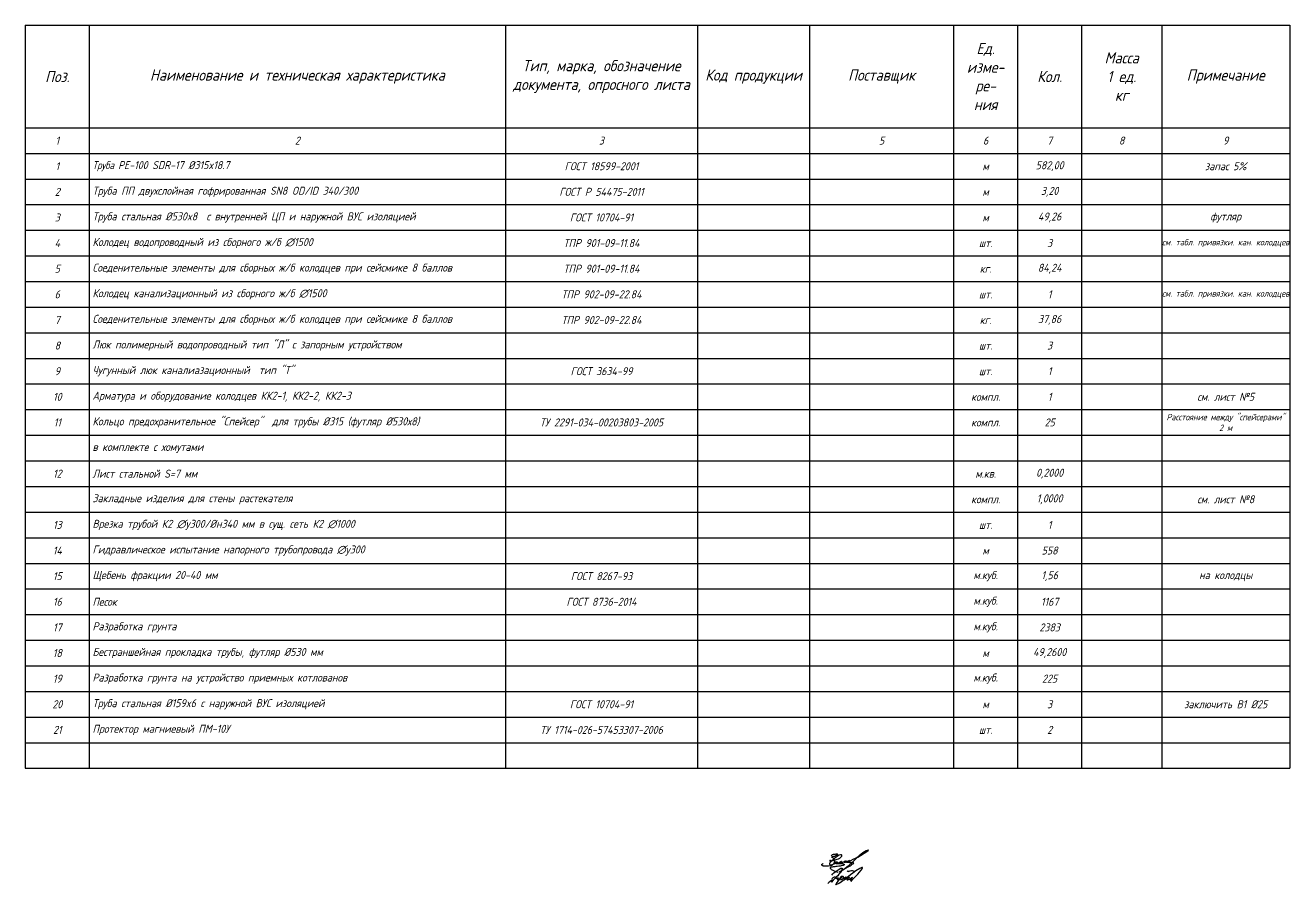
# Model space of a CAD drawing. Header units: millimetres. Extents: x 41097286 to 43803126, y 21258419 to 22595975.
# Drawn here: x 43605626 to 43803126, y 22004075 to 22138246 of the extents above; entities that cross this region are included whole.
import ezdxf

# ---------------------------------------------------------------- set-up
doc = ezdxf.new("R2010")
doc.units = ezdxf.units.MM
doc.layers.add('ВК_text', color=7, linetype='Continuous')
doc.styles.add('note', font='isocpeur.ttf', dxfattribs={"width": 0.9, "oblique": 15})

# ---------------------------------------------------------------- blocks, each defined once
blk = doc.blocks.new('5')
at = {"color": 160, "lineweight": 9}
for points in [[(39.23, -189.08), (39.76, -188.41), (40.36, -187.75), (41.66, -186.81), (42.34, -186.4), (43.34, -185.76), (44.34, -185.16), (44.67, -185.03), (44.9, -185.04), (45.04, -185.15), (45.1, -185.32), (45.09, -185.58), (45.02, -185.86), (44.86, -186.29), (44.45, -187.02), (43.98, -187.68), (43.24, -188.58), (42.57, -189.39), (41.87, -190.09), (40.04, -191.87), (38.96, -193.07), (39.29, -192.63), (39.49, -192.28), (39.54, -192.07), (39.53, -191.95), (39.47, -191.93), (39.41, -191.94), (39.19, -192.04), (38.24, -192.76), (37.74, -193.14), (37.02, -193.85)], [(41.82, -191.26), (41.9, -191.01), (42.01, -190.89), (42.19, -190.73), (42.45, -190.62), (42.6, -190.56), (42.78, -190.55), (42.84, -190.58), (42.85, -190.64), (42.76, -190.73), (42.53, -190.92), (42.39, -191.03), (42.27, -191.24), (42.25, -191.4), (42.29, -191.55), (42.43, -191.58), (42.58, -191.57), (42.78, -191.49), (43.73, -191.03), (44.29, -190.72), (44.73, -190.47), (45.11, -189.89), (44.4, -190.66), (44.15, -191.16), (44.08, -191.37), (44.14, -191.52), (44.31, -191.59), (44.49, -191.57), (44.72, -191.48), (45.27, -191.2), (47.37, -190.1), (46.71, -190.79), (46.34, -191.29), (46.22, -191.59), (46.28, -191.75), (46.46, -191.75), (46.7, -191.64), (48.27, -190.85), (49.25, -190.15), (48.37, -190.92), (48.01, -191.31), (47.87, -191.64), (47.92, -191.76), (48.15, -191.8), (48.37, -191.73), (49.17, -191.35), (50.97, -190.29), (49.98, -191.13), (49.68, -191.48), (49.63, -191.73), (49.78, -191.86), (50.01, -191.81), (50.32, -191.69), (51.49, -191.2), (50.64, -191.82), (50.28, -192.18), (50.16, -192.37), (50.22, -192.48), (50.36, -192.47), (50.48, -192.38), (51.49, -191.2), (53.1, -189.55), (54.16, -188.46), (55.03, -187.41), (56, -186.15), (56.53, -185.47), (56.74, -185.12), (56.82, -184.86), (56.78, -184.77), (56.65, -184.73), (56.32, -184.77), (55.96, -184.89), (55.16, -185.31), (52.92, -186.63), (51.25, -187.88), (49.8, -188.97), (47.81, -190.6), (45.44, -192.38), (44.48, -193.01), (43.57, -193.59), (42.83, -194.01), (42.17, -194.3), (41.51, -194.54), (41.97, -193.88), (43.38, -191.8), (44.09, -190.6), (44.38, -190.05), (44.56, -189.85), (44.76, -189.74), (45.04, -189.65), (45.29, -189.63), (45.51, -189.71), (45.68, -189.88), (45.76, -190.12), (45.77, -190.4), (45.81, -190.55), (45.86, -190.69), (45.97, -190.87), (46.25, -190.99), (46.61, -191.04), (46.92, -191)], [(47.96, -186.69), (48.2, -186.89), (48.49, -186.92), (48.76, -186.88), (49.18, -186.72), (49.69, -186.53), (50.36, -186.48), (50.78, -186.45), (51.36, -186.62), (51.82, -186.75)], [(39.35, -191.18), (39.63, -190.79), (40.03, -190.49), (40.34, -190.27), (40.67, -190.11), (41, -190), (41.19, -190), (41.32, -190.12), (41.34, -190.26), (41.39, -190.56)]]:
    blk.add_lwpolyline(points, dxfattribs=at)
at = {"color": 160}
for points in [[(39.23, -189.08), (39.76, -188.41), (40.36, -187.75), (41.66, -186.81), (42.34, -186.4), (43.34, -185.76), (44.34, -185.16), (44.67, -185.03), (44.9, -185.04), (45.04, -185.15), (45.1, -185.32), (45.09, -185.58), (45.02, -185.86), (44.86, -186.29), (44.45, -187.02), (43.98, -187.68), (43.24, -188.58), (42.57, -189.39), (41.87, -190.09), (40.04, -191.87), (38.96, -193.07), (39.29, -192.63), (39.49, -192.28), (39.54, -192.07), (39.53, -191.95), (39.47, -191.93), (39.41, -191.94), (39.19, -192.04), (38.24, -192.76), (37.74, -193.14), (37.02, -193.85)], [(41.82, -191.26), (41.9, -191.01), (42.01, -190.89), (42.19, -190.73), (42.45, -190.62), (42.6, -190.56), (42.78, -190.55), (42.84, -190.58), (42.85, -190.64), (42.76, -190.73), (42.53, -190.92), (42.39, -191.03), (42.27, -191.24), (42.25, -191.4), (42.29, -191.55), (42.43, -191.58), (42.58, -191.57), (42.78, -191.49), (43.73, -191.03), (44.29, -190.72), (44.73, -190.47), (45.11, -189.89), (44.4, -190.66), (44.15, -191.16), (44.08, -191.37), (44.14, -191.52), (44.31, -191.59), (44.49, -191.57), (44.72, -191.48), (45.27, -191.2), (47.37, -190.1), (46.71, -190.79), (46.34, -191.29), (46.22, -191.59), (46.28, -191.75), (46.46, -191.75), (46.7, -191.64), (48.27, -190.85), (49.25, -190.15), (48.37, -190.92), (48.01, -191.31), (47.87, -191.64), (47.92, -191.76), (48.15, -191.8), (48.37, -191.73), (49.17, -191.35), (50.97, -190.29), (49.98, -191.13), (49.68, -191.48), (49.63, -191.73), (49.78, -191.86), (50.01, -191.81), (50.32, -191.69), (51.49, -191.2), (50.64, -191.82), (50.28, -192.18), (50.16, -192.37), (50.22, -192.48), (50.36, -192.47), (50.48, -192.38), (51.49, -191.2), (53.1, -189.55), (54.16, -188.46), (55.03, -187.41), (56, -186.15), (56.53, -185.47), (56.74, -185.12), (56.82, -184.86), (56.78, -184.77), (56.65, -184.73), (56.32, -184.77), (55.96, -184.89), (55.16, -185.31), (52.92, -186.63), (51.25, -187.88), (49.8, -188.97), (47.81, -190.6), (45.44, -192.38), (44.48, -193.01), (43.57, -193.59), (42.83, -194.01), (42.17, -194.3), (41.51, -194.54), (41.97, -193.88), (43.38, -191.8), (44.09, -190.6), (44.38, -190.05), (44.56, -189.85), (44.76, -189.74), (45.04, -189.65), (45.29, -189.63), (45.51, -189.71), (45.68, -189.88), (45.76, -190.12), (45.77, -190.4), (45.81, -190.55), (45.86, -190.69), (45.97, -190.87), (46.25, -190.99), (46.61, -191.04), (46.92, -191)], [(47.96, -186.69), (48.2, -186.89), (48.49, -186.92), (48.76, -186.88), (49.18, -186.72), (49.69, -186.53), (50.36, -186.48), (50.78, -186.45), (51.36, -186.62), (51.82, -186.75)], [(39.35, -191.18), (39.63, -190.79), (40.03, -190.49), (40.34, -190.27), (40.67, -190.11), (41, -190), (41.19, -190), (41.32, -190.12), (41.34, -190.26), (41.39, -190.56)]]:
    blk.add_lwpolyline(points, dxfattribs=at)
blk = doc.blocks.new('6')
at = {"color": 150, "lineweight": 9}
for points in [[(226.89, -190.1), (227.38, -189.81), (227.7, -189.66), (228.33, -189.46), (229.17, -189.28), (229.79, -189.18), (230.19, -189.16), (230.3, -189.19), (230.4, -189.23), (230.49, -189.29), (230.52, -189.36), (230.52, -189.43), (230.51, -189.52), (230.48, -189.6), (230.41, -189.72), (230.25, -189.87), (229.94, -190.1), (229.67, -190.24), (229.39, -190.4), (229.15, -190.53), (228.82, -190.66), (228.53, -190.75), (228.26, -190.81), (228, -190.86), (227.68, -190.93), (227.36, -191), (227.15, -191.04), (227.38, -191.16), (227.61, -191.33), (227.78, -191.45), (227.9, -191.55), (228.08, -191.75), (228.36, -192.1), (228.52, -192.38), (228.65, -192.78), (228.73, -193.32), (228.74, -193.65), (228.69, -194.01), (228.63, -194.31), (228.52, -194.66), (228.34, -194.95), (228.08, -195.33), (227.51, -195.79), (227.22, -195.99), (226.66, -196.15), (226.03, -196.27), (225.37, -196.34), (224.61, -196.39), (224.07, -196.45), (223.52, -196.47), (223.11, -196.46), (222.74, -196.45), (222.42, -196.39), (222.14, -196.3), (221.86, -196.2), (221.63, -196.06), (221.44, -195.9), (221.35, -195.7), (221.31, -195.52), (221.42, -195.27), (221.54, -195.14), (221.73, -195.04), (221.9, -194.95), (222.13, -194.92)], [(226.72, -193.23), (226.68, -193.11), (226.63, -193.06), (226.49, -192.99), (226.35, -192.95), (226.21, -192.98), (226.08, -193.04), (226.01, -193.18), (226.01, -193.34), (226.1, -193.43), (226.28, -193.47), (226.49, -193.46), (227.06, -193.36), (227.97, -193.15), (229.26, -192.72), (230.33, -192.36), (231.1, -192.11), (231.92, -191.65), (232.33, -191.33), (232.75, -190.93), (233.06, -190.55), (233.15, -190.34), (233.16, -190.14), (233.14, -189.99), (233.08, -189.91), (232.96, -189.81), (232.79, -189.76), (232.51, -189.73), (232.27, -189.78), (231.58, -190.01), (230.94, -190.36), (230.36, -190.72), (229.75, -191.19), (229.07, -191.72), (228.22, -192.43), (227.11, -193.47), (226.57, -194.03), (226.32, -194.29), (226.12, -194.54), (225.98, -194.78), (225.92, -195), (225.93, -195.16), (226.03, -195.35), (226.16, -195.47), (226.37, -195.56), (226.63, -195.6), (226.87, -195.6), (227.55, -195.42), (228.71, -195.06), (229.99, -194.6), (230.37, -194.41), (230.53, -194.28), (230.56, -194.22), (230.56, -194.17), (230.51, -194.13), (230.42, -194.08), (230.28, -194.06), (230.04, -194.06), (229.85, -194.08), (229.57, -194.15), (229.42, -194.22), (229.3, -194.31), (229.3, -194.44), (229.36, -194.58), (229.43, -194.65), (229.6, -194.72), (229.89, -194.81), (230.6, -194.87), (231.28, -194.83), (231.8, -194.79), (232.22, -194.79), (232.81, -194.82), (233.2, -194.85), (233.54, -194.9), (233.83, -194.98), (234.02, -195.05), (234.24, -195.17), (234.41, -195.29), (234.46, -195.43), (234.42, -195.57), (234.34, -195.68), (234.2, -195.8), (233.91, -195.93), (233.5, -196.08), (232.83, -196.26), (232.17, -196.37), (231.34, -196.48), (230.4, -196.57), (229.63, -196.67), (229, -196.72), (228.02, -196.84), (227.48, -196.91), (227.11, -196.98), (226.66, -197.09), (226.41, -197.19), (226.32, -197.34), (226.32, -197.49), (226.36, -197.67), (226.47, -197.85), (226.63, -198.03), (226.93, -198.35), (227.38, -198.61), (227.78, -198.82), (228.29, -199.03), (229.04, -199.29), (229.68, -199.51), (230.2, -199.67), (230.8, -199.85)], [(229.99, -194.6), (230.56, -194.54), (231.23, -194.38), (231.96, -194.15), (232.33, -194.04), (232.58, -193.96), (232.74, -193.9), (232.85, -193.85), (232.92, -193.8), (232.94, -193.77), (232.91, -193.74), (232.88, -193.73), (232.83, -193.75), (232.61, -193.84), (232.43, -193.91), (232.22, -193.97), (232.08, -194.01), (231.92, -194.1), (231.87, -194.22), (231.87, -194.33), (231.98, -194.37), (232.17, -194.4), (232.38, -194.39), (232.57, -194.35), (233.36, -194.18), (233.98, -193.96), (234.85, -193.59), (235.23, -193.42), (235.62, -193.32), (235.23, -193.42), (234.61, -193.69), (234.52, -193.75), (234.49, -193.83), (234.48, -193.9), (234.49, -193.95), (234.57, -194), (234.64, -194.02), (234.77, -194.04), (235.17, -194.04), (235.35, -193.99), (235.66, -193.9), (236.78, -193.48), (237.6, -193.17), (236.78, -193.48), (236.22, -193.69), (235.92, -193.83), (235.87, -193.88), (235.86, -193.92), (235.87, -193.97), (235.93, -193.99), (236.03, -193.98), (236.13, -193.95), (236.3, -193.86), (238.38, -193.04), (239.83, -192.4), (242.51, -191.12), (244.07, -190.18), (246.19, -188.78), (247.85, -187.72), (248.5, -187.24), (248.63, -187.13), (248.7, -187.03), (248.68, -186.99), (248.63, -186.98), (248.56, -186.98), (248.43, -187.01), (248.08, -187.14), (247.4, -187.47), (246.4, -188.04), (245.5, -188.65), (244.43, -189.42), (243.66, -190.04), (243.08, -190.61), (241.8, -191.76), (238.57, -194.77), (237.78, -195.51), (237.37, -195.89), (236.8, -196.32), (236.06, -196.96), (235.01, -197.77), (234.26, -198.35), (233.09, -199.18), (232.53, -199.63), (232.19, -199.85), (231.95, -199.9), (231.8, -199.86), (231.8, -199.7), (231.88, -199.58), (232.07, -199.43), (232.33, -199.26), (234.64, -198.06), (237.31, -196.55), (237.94, -196.15), (238.58, -195.73), (239.27, -195.29), (239.85, -194.98), (240.01, -194.87), (240.06, -194.79), (240.08, -194.72), (240.07, -194.67), (240.03, -194.6), (240, -194.57), (239.95, -194.53), (239.87, -194.5), (239.71, -194.43), (239.37, -194.37), (238.7, -194.31), (237.94, -194.29), (237.11, -194.27), (236.12, -194.25), (233.45, -194.15)]]:
    blk.add_lwpolyline(points, dxfattribs=at)
at = {"color": 150}
for points in [[(226.89, -190.1), (227.38, -189.81), (227.7, -189.66), (228.33, -189.46), (229.17, -189.28), (229.79, -189.18), (230.19, -189.16), (230.3, -189.19), (230.4, -189.23), (230.49, -189.29), (230.52, -189.36), (230.52, -189.43), (230.51, -189.52), (230.48, -189.6), (230.41, -189.72), (230.25, -189.87), (229.94, -190.1), (229.67, -190.24), (229.39, -190.4), (229.15, -190.53), (228.82, -190.66), (228.53, -190.75), (228.26, -190.81), (228, -190.86), (227.68, -190.93), (227.36, -191), (227.15, -191.04), (227.38, -191.16), (227.61, -191.33), (227.78, -191.45), (227.9, -191.55), (228.08, -191.75), (228.36, -192.1), (228.52, -192.38), (228.65, -192.78), (228.73, -193.32), (228.74, -193.65), (228.69, -194.01), (228.63, -194.31), (228.52, -194.66), (228.34, -194.95), (228.08, -195.33), (227.51, -195.79), (227.22, -195.99), (226.66, -196.15), (226.03, -196.27), (225.37, -196.34), (224.61, -196.39), (224.07, -196.45), (223.52, -196.47), (223.11, -196.46), (222.74, -196.45), (222.42, -196.39), (222.14, -196.3), (221.86, -196.2), (221.63, -196.06), (221.44, -195.9), (221.35, -195.7), (221.31, -195.52), (221.42, -195.27), (221.54, -195.14), (221.73, -195.04), (221.9, -194.95), (222.13, -194.92)], [(226.72, -193.23), (226.68, -193.11), (226.63, -193.06), (226.49, -192.99), (226.35, -192.95), (226.21, -192.98), (226.08, -193.04), (226.01, -193.18), (226.01, -193.34), (226.1, -193.43), (226.28, -193.47), (226.49, -193.46), (227.06, -193.36), (227.97, -193.15), (229.26, -192.72), (230.33, -192.36), (231.1, -192.11), (231.92, -191.65), (232.33, -191.33), (232.75, -190.93), (233.06, -190.55), (233.15, -190.34), (233.16, -190.14), (233.14, -189.99), (233.08, -189.91), (232.96, -189.81), (232.79, -189.76), (232.51, -189.73), (232.27, -189.78), (231.58, -190.01), (230.94, -190.36), (230.36, -190.72), (229.75, -191.19), (229.07, -191.72), (228.22, -192.43), (227.11, -193.47), (226.57, -194.03), (226.32, -194.29), (226.12, -194.54), (225.98, -194.78), (225.92, -195), (225.93, -195.16), (226.03, -195.35), (226.16, -195.47), (226.37, -195.56), (226.63, -195.6), (226.87, -195.6), (227.55, -195.42), (228.71, -195.06), (229.99, -194.6), (230.37, -194.41), (230.53, -194.28), (230.56, -194.22), (230.56, -194.17), (230.51, -194.13), (230.42, -194.08), (230.28, -194.06), (230.04, -194.06), (229.85, -194.08), (229.57, -194.15), (229.42, -194.22), (229.3, -194.31), (229.3, -194.44), (229.36, -194.58), (229.43, -194.65), (229.6, -194.72), (229.89, -194.81), (230.6, -194.87), (231.28, -194.83), (231.8, -194.79), (232.22, -194.79), (232.81, -194.82), (233.2, -194.85), (233.54, -194.9), (233.83, -194.98), (234.02, -195.05), (234.24, -195.17), (234.41, -195.29), (234.46, -195.43), (234.42, -195.57), (234.34, -195.68), (234.2, -195.8), (233.91, -195.93), (233.5, -196.08), (232.83, -196.26), (232.17, -196.37), (231.34, -196.48), (230.4, -196.57), (229.63, -196.67), (229, -196.72), (228.02, -196.84), (227.48, -196.91), (227.11, -196.98), (226.66, -197.09), (226.41, -197.19), (226.32, -197.34), (226.32, -197.49), (226.36, -197.67), (226.47, -197.85), (226.63, -198.03), (226.93, -198.35), (227.38, -198.61), (227.78, -198.82), (228.29, -199.03), (229.04, -199.29), (229.68, -199.51), (230.2, -199.67), (230.8, -199.85)], [(229.99, -194.6), (230.56, -194.54), (231.23, -194.38), (231.96, -194.15), (232.33, -194.04), (232.58, -193.96), (232.74, -193.9), (232.85, -193.85), (232.92, -193.8), (232.94, -193.77), (232.91, -193.74), (232.88, -193.73), (232.83, -193.75), (232.61, -193.84), (232.43, -193.91), (232.22, -193.97), (232.08, -194.01), (231.92, -194.1), (231.87, -194.22), (231.87, -194.33), (231.98, -194.37), (232.17, -194.4), (232.38, -194.39), (232.57, -194.35), (233.36, -194.18), (233.98, -193.96), (234.85, -193.59), (235.23, -193.42), (235.62, -193.32), (235.23, -193.42), (234.61, -193.69), (234.52, -193.75), (234.49, -193.83), (234.48, -193.9), (234.49, -193.95), (234.57, -194), (234.64, -194.02), (234.77, -194.04), (235.17, -194.04), (235.35, -193.99), (235.66, -193.9), (236.78, -193.48), (237.6, -193.17), (236.78, -193.48), (236.22, -193.69), (235.92, -193.83), (235.87, -193.88), (235.86, -193.92), (235.87, -193.97), (235.93, -193.99), (236.03, -193.98), (236.13, -193.95), (236.3, -193.86), (238.38, -193.04), (239.83, -192.4), (242.51, -191.12), (244.07, -190.18), (246.19, -188.78), (247.85, -187.72), (248.5, -187.24), (248.63, -187.13), (248.7, -187.03), (248.68, -186.99), (248.63, -186.98), (248.56, -186.98), (248.43, -187.01), (248.08, -187.14), (247.4, -187.47), (246.4, -188.04), (245.5, -188.65), (244.43, -189.42), (243.66, -190.04), (243.08, -190.61), (241.8, -191.76), (238.57, -194.77), (237.78, -195.51), (237.37, -195.89), (236.8, -196.32), (236.06, -196.96), (235.01, -197.77), (234.26, -198.35), (233.09, -199.18), (232.53, -199.63), (232.19, -199.85), (231.95, -199.9), (231.8, -199.86), (231.8, -199.7), (231.88, -199.58), (232.07, -199.43), (232.33, -199.26), (234.64, -198.06), (237.31, -196.55), (237.94, -196.15), (238.58, -195.73), (239.27, -195.29), (239.85, -194.98), (240.01, -194.87), (240.06, -194.79), (240.08, -194.72), (240.07, -194.67), (240.03, -194.6), (240, -194.57), (239.95, -194.53), (239.87, -194.5), (239.71, -194.43), (239.37, -194.37), (238.7, -194.31), (237.94, -194.29), (237.11, -194.27), (236.12, -194.25), (233.45, -194.15)]]:
    blk.add_lwpolyline(points, dxfattribs=at)
blk = doc.blocks.new('*T30')
at = {"layer": 'ВК_text', "color": 0, "linetype": 'ByBlock', "lineweight": -2, "transparency": 16777216}
for p, q in [((0, 0), (197500, 0)), ((0, 0), (0, -16000)), ((10000, 0), (10000, -16000)), ((75000, 0), (75000, -16000)), ((105000, 0), (105000, -16000)), ((122500, 0), (122500, -16000)), ((145000, 0), (145000, -16000)), ((155000, 0), (155000, -16000)), ((165000, 0), (165000, -16000)), ((177500, 0), (177500, -16000)), ((197500, 0), (197500, -16000))]:
    blk.add_line(p, q, dxfattribs=at)
at = {"layer": 'ВК_text', "transparency": 16777216}
for p, q in [((0, -16000), (197500, -16000)), ((0, -16000), (0, -116000)), ((10000, -16000), (10000, -116000)), ((75000, -16000), (75000, -116000)), ((105000, -16000), (105000, -116000)), ((122500, -16000), (122500, -116000)), ((145000, -16000), (145000, -116000)), ((155000, -16000), (155000, -116000)), ((165000, -16000), (165000, -116000)), ((177500, -16000), (177500, -116000)), ((197500, -16000), (197500, -116000)), ((0, -20000), (197500, -20000)), ((0, -24000), (197500, -24000)), ((0, -28000), (197500, -28000)), ((0, -32000), (197500, -32000)), ((0, -36000), (197500, -36000)), ((0, -40000), (197500, -40000)), ((0, -44000), (197500, -44000)), ((0, -48000), (197500, -48000)), ((0, -52000), (197500, -52000)), ((0, -56000), (197500, -56000)), ((0, -60000), (197500, -60000)), ((0, -64000), (197500, -64000)), ((0, -68000), (197500, -68000)), ((0, -72000), (197500, -72000)), ((0, -76000), (197500, -76000)), ((0, -80000), (197500, -80000)), ((0, -84000), (197500, -84000)), ((0, -88000), (197500, -88000)), ((0, -92000), (197500, -92000)), ((0, -96000), (197500, -96000)), ((0, -100000), (197500, -100000)), ((0, -104000), (197500, -104000)), ((0, -108000), (197500, -108000)), ((0, -112000), (197500, -112000)), ((0, -116000), (197500, -116000))]:
    blk.add_line(p, q, dxfattribs=at)
at = {"layer": 'ВК_text', "color": 0, "transparency": 16777216, "char_height": 1750, "attachment_point": 5, "style": 'note'}
for s, insert, width in [('Ед.\\Pизме-\\Pре-\\Pния', (150000, -8000), 9940), ('Тип, марка, обозначение документа, опросного листа', (90000, -8000), 29940), ('Масса\\P1 ед.\\Pкг', (171250, -8000), 12440), ('Поз.', (5000, -8000), 9940), ('Наименование и техническая характеристика', (42500, -8000), 64940), ('Код продукции', (113750, -8000), 17440), ('Поставщик', (133750, -8000), 22440), ('Кол.', (160000, -8000), 9940), ('Примечание', (187500, -8000), 19940)]:
    blk.add_mtext(s, dxfattribs=dict(at, insert=insert, width=width))
at = {"layer": 'ВК_text', "color": 7, "transparency": 16777216, "style": 'note'}
for s, insert, char_height, width, attachment_point in [('1', (5000, -18000), 1250, 9000, 5), ('2', (42500, -18000), 1250, 64000, 5), ('3', (90000, -18000), 1250, 29000, 5), ('5', (133750, -18000), 1250, 21500, 5), ('6', (150000, -18000), 1250, 9000, 5), ('7', (160000, -18000), 1250, 9000, 5), ('8', (171250, -18000), 1250, 11500, 5), ('9', (187500, -18000), 1250, 19000, 5), ('4', (113750, -18000), 12.5, 16500, 5), ('1', (5000, -22000), 1250, 9000, 5), ('{\\fGOST type A|b0|i0|c204|p34;\\W1;\\C256;Труба \\fISOCPEUR|b0|i0|c204|p34;\\W0.9;PE-100 SDR-17 %%C315x18.7}', (10500, -22000), 1250, 64000, 4), ('ГОСТ 18599-2001', (90000, -22000), 1250, 29000, 5), ('582,00', (160000, -22000), 1250, 9000, 5), ('запас 5%', (187500, -22000), 1250, 19000, 5), ('м', (150000, -22000), 1250, 9000, 5), ('2', (5000, -26000), 1250, 9000, 5), ('Труба ПП двухслойная гофрированная SN8 OD/ID 340/300  ', (10500, -26000), 1250, 64000, 4), ('ГОСТ Р 54475-2011', (90000, -26000), 1250, 29000, 5), ('3,20', (160000, -26000), 1250, 9000, 5), ('м', (150000, -26000), 1250, 9000, 5), ('3', (5000, -30000), 1250, 9000, 5), ('Труба стальная %%C530x8  с внутренней ЦП и наружной ВУС изоляцией', (10500, -30000), 1250, 64000, 4), ('ГОСТ 10704-91', (90000, -30000), 1250, 29000, 5), ('49,26', (160000, -30000), 1250, 9000, 5), ('футляр', (187500, -30000), 1250, 19000, 5), ('м', (150000, -30000), 1250, 9000, 5), ('4', (5000, -34000), 1250, 9000, 5), ('Колодец водопроводный из сборного ж/б ∅1500', (10500, -34000), 1250, 64000, 4), ('ТПР 901-09-11.84', (90000, -34000), 1250, 29000, 5), ('3', (160000, -34000), 1250, 9000, 5), ('см. табл. привязки. кан. колодцев', (187500, -34000), 1000, 19000, 5), ('шт.', (150000, -34000), 1250, 9000, 5), ('5', (5000, -38000), 1250, 9000, 5), ('Соеденительные элементы для сборных ж/б колодцев при сейсмике 8 баллов', (10500, -38000), 1250, 64000, 4), ('ТПР 901-09-11.84', (90000, -38000), 1250, 29000, 5), ('84,24', (160000, -38000), 1250, 9000, 5), ('кг.', (150000, -38000), 1250, 9000, 5), ('6', (5000, -42000), 1250, 9000, 5), ('Колодец канализационный из сборного ж/б ∅1500', (10500, -42000), 1250, 64000, 4), ('ТПР 902-09-22.84', (90000, -42000), 1250, 29000, 5), ('1', (160000, -42000), 1250, 9000, 5), ('см. табл. привязки. кан. колодцев', (187500, -42000), 1000, 19000, 5), ('шт.', (150000, -42000), 1250, 9000, 5), ('7', (5000, -46000), 1250, 9000, 5), ('Соеденительные элементы для сборных ж/б колодцев при сейсмике 8 баллов', (10500, -46000), 1250, 64000, 4), ('ТПР 902-09-22.84', (90000, -46000), 1250, 29000, 5), ('37,86', (160000, -46000), 1250, 9000, 5), ('кг.', (150000, -46000), 1250, 9000, 5), ('8', (5000, -50000), 1250, 9000, 5), ('Люк полимерный водопроводный тип "Л" с запорным устройством', (10500, -50000), 1250, 64000, 4), ('3', (160000, -50000), 1250, 9000, 5), ('шт.', (150000, -50000), 1250, 9000, 5), ('Чугунный люк каналиазационный  тип "Т"', (10500, -54000), 1250, 64000, 4), ('9', (5000, -54000), 1250, 9000, 5), ('ГОСТ 3634-99', (90000, -54000), 1250, 29000, 5), ('шт.', (150000, -54000), 1250, 9000, 5), ('1', (160000, -54000), 1250, 9000, 5), ('Арматура и оборудование колодцев КК2-1, КК2-2, КК2-3', (10500, -58000), 1250, 64000, 4), ('10', (5000, -58000), 1250, 9000, 5), ('компл.', (150000, -58000), 1250, 9000, 5), ('1', (160000, -58000), 1250, 9000, 5), ('см. лист №5', (187500, -58000), 1250, 19000, 5), ('Кольцо предохранительное "Спейсер"  для трубы %%C315 (футляр %%C530х8)', (10500, -62000), 1250, 64000, 4), ('Расстояние между "спейсерами" 2 м', (187500, -62000), 1000, 19000, 5), ('11', (5000, -62000), 1250, 9000, 5), ('ТУ 2291-034-00203803-2005', (90000, -62000), 1250, 29000, 5), ('компл.', (150000, -62000), 1250, 9000, 5), ('25', (160000, -62000), 1250, 9000, 5), ('в комплекте с хомутами', (10500, -66000), 1250, 64000, 4), ('12', (5000, -70000), 1250, 9000, 5), ('Лист стальной S=7 мм', (10500, -70000), 1250, 64000, 4), ('м.кв.', (150000, -70000), 1250, 9000, 5), ('0,2000', (160000, -70000), 1250, 9000, 5), ('Закладные изделия для стены растекателя', (10500, -74000), 1250, 64000, 4), ('компл.', (150000, -74000), 1250, 9000, 5), ('1,0000', (160000, -74000), 1250, 9000, 5), ('см. лист №8', (187500, -74000), 1250, 19000, 5), ('13', (5000, -78000), 1250, 9000, 5), ('Врезка трубой К2 ∅у300/%%Cн340 мм в сущ. сеть К2 ∅1000', (10500, -78000), 1250, 64000, 4), ('шт.', (150000, -78000), 1250, 9000, 5), ('1', (160000, -78000), 1250, 9000, 5), ('14', (5000, -82000), 1250, 9000, 5), ('Гидравлическое испытание напорного трубопровода ∅у300', (10500, -82000), 1250, 64000, 4), ('м', (150000, -82000), 1250, 9000, 5), ('558', (160000, -82000), 1250, 9000, 5), ('15', (5000, -86000), 1250, 9000, 5), ('Щебень фракции 20-40 мм ', (10500, -86000), 1250, 64000, 4), ('ГОСТ 8267-93', (90000, -86000), 1250, 29000, 5), ('м.куб.', (150000, -86000), 1250, 9000, 5), ('1,56', (160000, -86000), 1250, 9000, 5), ('на колодцы', (187500, -86000), 1250, 19000, 5), ('16', (5000, -90000), 1250, 9000, 5), ('Песок', (10500, -90000), 1250, 64000, 4), ('ГОСТ 8736-2014', (90000, -90000), 1250, 29000, 5), ('м.куб.', (150000, -90000), 1250, 9000, 5), ('1167', (160000, -90000), 1250, 9000, 5), ('17', (5000, -94000), 1250, 9000, 5), ('Разработка грунта', (10500, -94000), 1250, 64000, 4), ('м.куб.', (150000, -94000), 1250, 9000, 5), ('2383', (160000, -94000), 1250, 9000, 5), ('18', (5000, -98000), 1250, 9000, 5), ('Бестраншейная прокладка трубы, футляр %%C530 мм', (10500, -98000), 1250, 64000, 4), ('м', (150000, -98000), 1250, 9000, 5), ('49,2600', (160000, -98000), 1250, 9000, 5), ('19', (5000, -102000), 1250, 9000, 5), ('Разработка грунта на устройство приемных котлованов', (10500, -102000), 1250, 64000, 4), ('м.куб.', (150000, -102000), 1250, 9000, 5), ('225', (160000, -102000), 1250, 9000, 5), ('20', (5000, -106000), 1250, 9000, 5), ('Труба стальная %%C159x6 с наружной ВУС изоляцией', (10500, -106000), 1250, 64000, 4), ('ГОСТ 10704-91', (90000, -106000), 1250, 29000, 5), ('м', (150000, -106000), 1250, 9000, 5), ('3', (160000, -106000), 1250, 9000, 5), ('заключить В1 %%C25', (187500, -106000), 1250, 19000, 5), ('21', (5000, -110000), 1250, 9000, 5), ('Протектор магниевый ПМ-10У', (10500, -110000), 1250, 64000, 4), ('ТУ 1714-026-57453307-2006', (90000, -110000), 1250, 29000, 5), ('шт.', (150000, -110000), 1250, 9000, 5), ('2', (160000, -110000), 1250, 9000, 5)]:
    blk.add_mtext(s, dxfattribs=dict(at, insert=insert, char_height=char_height, width=width, attachment_point=attachment_point))

msp = doc.modelspace()

# ---------------------------------------------------------------- block references
msp.add_blockref('*T30', (43605625.987, 22138246.499))
at = {"color": 5, "xscale": 266.3352272727274, "yscale": 266.3352272727274, "zscale": 266.3352272727274}
msp.add_blockref('6', (43671079.097, 22059279.001), dxfattribs=at)
at = {"xscale": 273.4375, "yscale": 273.4375, "zscale": 273.4375}
msp.add_blockref('5', (43720884.14, 22057269.588), dxfattribs=at)

doc.saveas('drawing.dxf')
